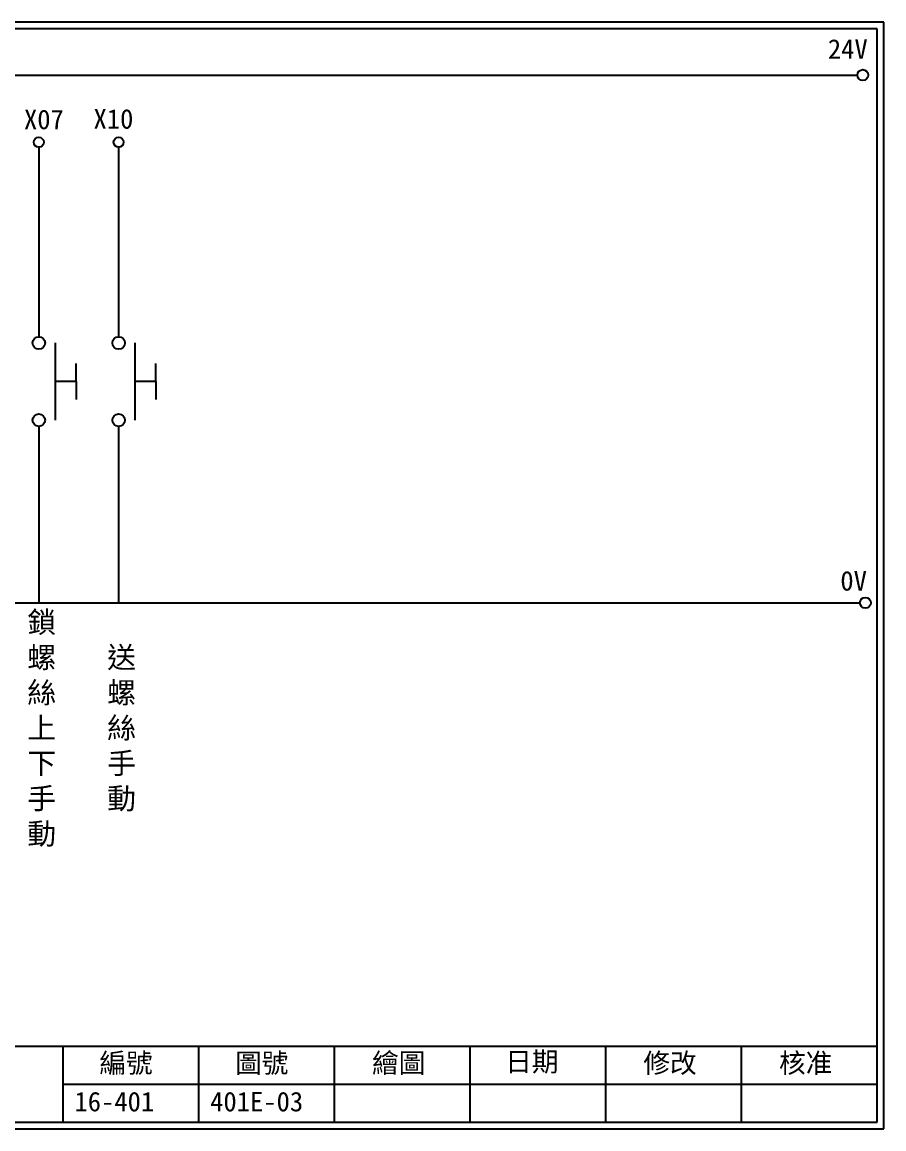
# Model space of a CAD drawing. Extents: x 275 to 562, y 265 to 469.
# Drawn here: x 403.1 to 561.9, y 264.9 to 468.9 of the extents above; entities that cross this region are included whole.
import ezdxf

# ---------------------------------------------------------------- set-up
doc = ezdxf.new("R2010")
doc.units = 0
doc.layers.get('0').update_dxf_attribs({"linetype": 'CONTINUOUS'})
doc.layers.add('圖框層', color=7, linetype='CONTINUOUS')
doc.layers.add('標尺寸層', color=3, linetype='CONTINUOUS')
doc.styles.add('CNS', font='romanc.shx', dxfattribs={"bigfont": 'chineset.shx'})
doc.styles.add('STSL', font='kaiu.ttf')

msp = doc.modelspace()

# ---------------------------------------------------------------- linework, layer by layer
for p, q in [((413.06, 402.67), (413.06, 405.98)), ((427.77, 402.67), (427.77, 405.98)), ((413.06, 402.67), (413.06, 399.36)), ((427.77, 402.67), (427.77, 399.36))]:
    msp.add_line(p, q)
for centre in [(558.02, 459.17), (558.5, 361.9)]:
    msp.add_circle(centre, 1)
at = {"layer": '圖框層', "color": 7}
for p, q in [((561.9, 468.91), (274.9, 468.91)), ((560.65, 467.66), (276.15, 467.66)), ((560.65, 266.2), (560.65, 467.66)), ((561.9, 264.95), (561.9, 468.91)), ((276.15, 280.2), (560.65, 280.2)), ((410.65, 266.2), (410.65, 280.2)), ((435.65, 266.2), (435.65, 280.2)), ((460.65, 266.2), (460.65, 280.2)), ((485.65, 266.2), (485.65, 280.2)), ((510.65, 266.2), (510.65, 280.2)), ((535.65, 266.2), (535.65, 280.2)), ((410.65, 273.2), (560.65, 273.2)), ((276.15, 266.2), (560.65, 266.2)), ((274.9, 264.95), (561.9, 264.95))]:
    msp.add_line(p, q, dxfattribs=at)
at = {"layer": '標尺寸層', "color": 7}
for p, q in [((279.42, 459.17), (557.02, 459.17)), ((406.19, 445.86), (406.19, 410.94)), ((420.9, 445.86), (420.9, 410.94)), ((409.19, 409.79), (409.19, 395.56)), ((423.91, 409.79), (423.91, 395.56)), ((413.06, 402.67), (409.19, 402.67)), ((427.77, 402.67), (423.91, 402.67)), ((406.19, 394.41), (406.19, 361.9)), ((420.9, 394.41), (420.9, 361.9)), ((279.63, 361.9), (557.5, 361.9))]:
    msp.add_line(p, q, dxfattribs=at)
for centre, radius in [((406.19, 446.78), 0.92), ((406.19, 446.78), 0.92), ((420.9, 446.78), 0.92), ((406.19, 409.79), 1.15), ((420.9, 409.79), 1.15), ((406.19, 395.56), 1.15), ((420.9, 395.56), 1.15)]:
    msp.add_circle(centre, radius, dxfattribs=at)

# ---------------------------------------------------------------- texts
at = {"layer": '圖框層', "color": 4, "style": 'STSL'}
for s, p in [('24V', (551.58, 462.16)), ('X10', (416.27, 449.28)), ('X07', (403.46, 449.18)), ('0V', (553.88, 364.15)), ('繪圖', (467.59, 275.29)), ('日期', (492.12, 275.53)), ('編號', (417.36, 275.28)), ('圖號', (442.36, 275.28)), ('修改', (517.59, 275.29)), ('核准', (542.59, 275.29)), ('16-401', (412.76, 268.17)), ('401E-03', (437.76, 268.17))]:
    msp.add_text(s, height=3.6, dxfattribs=at).set_placement(p)
at = {"layer": '標尺寸層', "color": 7, "char_height": 3.9, "width": 4.9608, "attachment_point": 5, "style": 'CNS'}
for s, insert in [('{\\fDFKai-SB|b0|i0|c136|p65;鎖螺絲上下手動}', (406.73, 338.61)), ('{\\fDFKai-SB|b0|i0|c136|p65;送螺絲手動}', (421.45, 338.61))]:
    msp.add_mtext(s, dxfattribs=dict(at, insert=insert))

doc.saveas('drawing.dxf')
